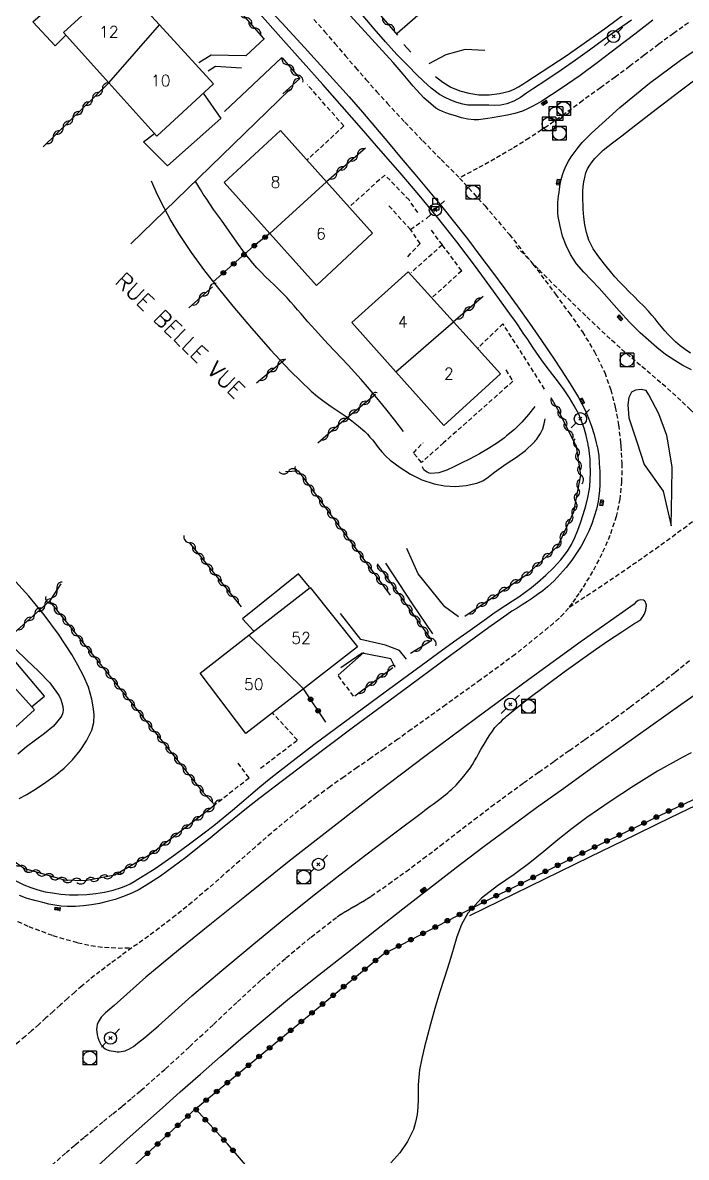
# Model space of a CAD drawing. Header units: millimetres. Extents: x 137000 to 138002, y 152999 to 154002.
# Drawn here: x 137432 to 137504.5, y 153592.9 to 153716.9 of the extents above; entities that cross this region are included whole.
import ezdxf
from ezdxf.enums import TextEntityAlignment as Align

# ---------------------------------------------------------------- set-up
doc = ezdxf.new("R2010")
doc.units = ezdxf.units.MM
doc.linetypes.add('DASHED', pattern=[0.75, 0.5, -0.25])
doc.layers.get('0').update_dxf_attribs({"linetype": 'CONTINUOUS'})
for name, color, linetype in [('W0001', 6, 'DASHED'), ('W0008', 7, 'CONTINUOUS'), ('W0014', 7, 'CONTINUOUS'), ('W0015', 2, 'CONTINUOUS'), ('W0017', 7, 'CONTINUOUS'), ('W0101', 7, 'CONTINUOUS'), ('W0104', 1, 'CONTINUOUS'), ('W0112', 1, 'DASHED'), ('W0211', 2, 'CONTINUOUS'), ('W0214', 2, 'CONTINUOUS'), ('W0300', 7, 'CONTINUOUS'), ('W0310', 3, 'CONTINUOUS'), ('W0323', 7, 'CONTINUOUS'), ('W0333', 7, 'CONTINUOUS'), ('W0401', 7, 'CONTINUOUS'), ('W0420', 7, 'CONTINUOUS'), ('W0438', 7, 'CONTINUOUS'), ('W0473', 7, 'CONTINUOUS'), ('W0989', 7, 'CONTINUOUS'), ('W0991', 7, 'CONTINUOUS'), ('W1102', 7, 'CONTINUOUS')]:
    doc.layers.add(name, color=color, linetype=linetype)
doc.styles.get("Standard").update_dxf_attribs({"font": 'romans.shx', "width": 0.85})

# ---------------------------------------------------------------- blocks, each defined once
blk = doc.blocks.new('T401')
for p, q in [((-0.3, 0.3), (0, 0.3)), ((-0.3, -0.25), (-0.3, 0.3)), ((-0.3, 0.15), (0, 0.15)), ((-0.3, 0), (0, 0)), ((0, 0.3), (0, -0.25)), ((-0.3, -0.15), (0, -0.15)), ((-0.3, -0.25), (-0.3, -0.3)), ((-0.3, -0.3), (0, -0.3)), ((0, -0.3), (0, -0.25))]:
    blk.add_line(p, q)
blk = doc.blocks.new('T473')
for p, q in [((-0.166667, 0.166667), (0.166667, -0.166667)), ((-0.166667, -0.166667), (0.166667, 0.166667)), ((0.500001, 0.500001), (1.000002, 1.000002)), ((-1.000002, -1.000002), (-0.500001, -0.500001))]:
    blk.add_line(p, q)
blk.add_ellipse((0, 0), major_axis=(0.471405, 0.471405), ratio=1, start_param=5.4977871438, end_param=11.780972451)
blk = doc.blocks.new('T420')
for p, q in [((0.75, 0.75), (-0.75, 0.75)), ((-0.75, 0.75), (-0.75, -0.75)), ((0.75, 0.75), (0.75, -0.75)), ((0.75, -0.75), (-0.75, -0.75))]:
    blk.add_line(p, q)
blk.add_ellipse((0, 0), major_axis=(-0.53, 0.53), ratio=1, start_param=3.926991, end_param=10.210176)
blk = doc.blocks.new('T438')
for p, q in [((-0.4, 0.2), (0.4, 0.2)), ((-0.4, -0.2), (-0.4, 0.2)), ((0.15, 1.1), (-0.3, 1.1)), ((-0.3, 1.1), (-0.3, 0.5)), ((-0.3, 0.5), (0.15, 0.5)), ((0.3, 0.65), (0.3, 0.95)), ((0.4, 0.2), (0.4, -0.2))]:
    blk.add_line(p, q)
at = {"flags": 128}
for points in [[(-0.4, -0.2), (0.4, 0.2)], [(0.4, -0.2), (-0.4, -0.2)]]:
    blk.add_lwpolyline(points, dxfattribs=at)
for centre, major_axis, start_param, end_param in [((0.15, 0.95), (0.106, -0.106), 0.785398, 2.356194), ((0.15, 0.65), (0.106, 0.106), 3.926991, 5.497787)]:
    blk.add_ellipse(centre, major_axis=major_axis, ratio=1, start_param=start_param, end_param=end_param)
blk = doc.blocks.new('t310o')
at = {"color": 0, "linetype": 'Continuous'}
for centre, start, end in [((-0.5, 0.38), 216.8699, 323.1304), ((0.5, -0.37), 36.8699, 143.1303)]:
    blk.add_arc(centre, 0.625, start, end, dxfattribs=at)
blk = doc.blocks.new('t323o')
at = {"color": 0, "linetype": 'Continuous'}
for radius in [0.25, 0.15]:
    blk.add_circle((0, 0), radius, dxfattribs=at)

msp = doc.modelspace()

# ---------------------------------------------------------------- linework, layer by layer
at = {"layer": 'W0001'}
for points in [[(137463.8, 153717.31), (137464.94, 153716), (137466.08, 153714.68), (137467.2, 153713.36), (137468.34, 153712.04), (137469.48, 153710.73), (137470.63, 153709.43), (137471.8, 153708.14), (137473.73, 153706.06), (137475.7, 153704.01), (137477.69, 153701.98), (137479.71, 153699.98)], [(137504.71, 153716.94), (137503.08, 153715.78), (137501.48, 153714.59), (137499.89, 153713.38), (137498.31, 153712.18), (137496.71, 153710.99), (137495.1, 153709.82), (137493.17, 153708.42), (137491.25, 153707.02), (137489.3, 153705.64), (137487.32, 153704.32), (137485.46, 153703.17), (137483.57, 153702.06), (137481.65, 153701), (137479.71, 153699.98)], [(137479.71, 153699.95), (137482.49, 153696.91), (137485.16, 153693.77), (137487.73, 153690.55), (137490.2, 153687.25), (137491.68, 153685.21), (137493.13, 153683.14), (137494.46, 153680.97), (137495.57, 153678.68), (137496.23, 153676.81), (137496.73, 153674.9), (137497.08, 153672.96), (137497.31, 153671)], [(137508.38, 153671), (137507.54, 153671.93), (137506.69, 153672.84), (137505.82, 153673.73), (137504.95, 153674.62), (137503.89, 153675.63), (137502.81, 153676.62), (137501.7, 153677.58), (137500.59, 153678.53), (137499.47, 153679.47), (137498.35, 153680.42), (137497.25, 153681.38), (137496.17, 153682.37), (137493.5, 153684.89), (137490.87, 153687.45), (137488.28, 153690.04), (137485.72, 153692.68)], [(137491.71, 153653.05), (137494.88, 153655.13), (137498.01, 153657.25), (137501.11, 153659.42), (137504.17, 153661.64), (137505.68, 153662.79), (137507.16, 153663.98), (137508.61, 153665.18), (137510.06, 153666.4), (137511.52, 153667.61), (137513, 153668.79), (137514.52, 153669.93), (137516.08, 153671)], [(137497.31, 153671), (137497.31, 153670.91), (137497.32, 153670.82), (137497.33, 153670.73), (137497.33, 153670.64), (137497.43, 153668.72), (137497.42, 153666.79), (137497.23, 153664.85), (137496.83, 153662.95), (137496.14, 153660.87), (137495.27, 153658.86), (137494.25, 153656.93), (137493.11, 153655.07)], [(137493.11, 153655.07), (137492.75, 153654.53), (137492.37, 153653.99), (137492, 153653.46), (137491.61, 153652.93), (137491.11, 153652.34), (137490.56, 153651.8), (137489.99, 153651.29), (137489.4, 153650.8), (137485.77, 153647.86), (137482.01, 153645.07), (137478.21, 153642.36), (137474.42, 153639.64), (137472.96, 153638.58), (137471.49, 153637.55), (137470.01, 153636.52), (137468.53, 153635.49), (137467.06, 153634.46), (137465.59, 153633.41), (137464.14, 153632.35), (137462.71, 153631.25), (137460.91, 153629.81), (137459.15, 153628.33), (137457.41, 153626.83), (137455.68, 153625.3), (137453.96, 153623.78), (137452.22, 153622.26), (137450.47, 153620.77), (137448.68, 153619.32), (137447.51, 153618.4), (137446.31, 153617.51), (137445.11, 153616.63), (137443.89, 153615.77)], [(137434.6, 153591.5), (137436.7, 153593.38), (137437.71, 153594.25), (137438.73, 153595.1), (137439.76, 153595.95), (137440.79, 153596.79), (137441.82, 153597.64), (137442.85, 153598.48), (137443.88, 153599.33), (137444.89, 153600.19), (137447.58, 153602.55), (137450.21, 153604.97), (137452.82, 153607.41), (137455.43, 153609.86), (137458.06, 153612.29), (137460.74, 153614.67), (137463.49, 153616.96), (137466.33, 153619.16), (137466.78, 153619.47), (137467.24, 153619.76), (137467.7, 153620.04), (137468.18, 153620.31), (137468.65, 153620.58), (137469.12, 153620.85), (137469.59, 153621.13), (137470.05, 153621.43), (137471.97, 153622.76), (137473.87, 153624.13), (137475.74, 153625.53), (137477.6, 153626.95), (137479.45, 153628.38), (137481.31, 153629.81), (137483.17, 153631.22), (137485.05, 153632.61), (137486.71, 153633.81), (137488.37, 153635), (137490.04, 153636.19), (137491.71, 153637.37), (137493.39, 153638.55), (137495.05, 153639.73), (137496.72, 153640.93), (137498.37, 153642.14), (137500.02, 153643.38), (137501.66, 153644.66), (137503.28, 153645.94), (137504.9, 153647.23)], [(137409.07, 153638.28), (137411.86, 153635.45), (137414.69, 153632.65), (137417.55, 153629.88), (137420.44, 153627.14), (137422.15, 153625.48), (137423.86, 153623.78), (137425.65, 153622.15), (137427.6, 153620.73), (137430.05, 153619.31), (137432.62, 153618.11), (137435.27, 153617.12), (137437.98, 153616.34), (137439.43, 153616.03), (137440.9, 153615.84), (137442.39, 153615.76), (137443.87, 153615.8)], [(137443.89, 153615.77), (137442.72, 153614.92), (137441.56, 153614.07), (137440.41, 153613.2), (137439.27, 153612.3), (137438.46, 153611.63), (137437.66, 153610.94), (137436.86, 153610.24), (137436.08, 153609.53), (137435.3, 153608.82), (137434.51, 153608.11), (137433.73, 153607.4), (137432.94, 153606.7), (137432.24, 153606.1), (137431.53, 153605.5), (137430.83, 153604.9), (137430.12, 153604.3), (137429.42, 153603.7), (137428.72, 153603.1), (137428.03, 153602.48), (137427.35, 153601.86)]]:
    msp.add_lwpolyline(points, dxfattribs=at)
at = {"layer": 'W0008'}
for points in [[(137457.82, 153719.6), (137460.29, 153716.92), (137462.76, 153714.24), (137465.22, 153711.55), (137467.64, 153708.83), (137469.09, 153707.18), (137470.51, 153705.5), (137471.93, 153703.82), (137473.34, 153702.14), (137474.81, 153700.39), (137476.28, 153698.63), (137477.73, 153696.87), (137479.17, 153695.09), (137480.57, 153693.3), (137481.94, 153691.5), (137483.3, 153689.68), (137484.65, 153687.85), (137486.01, 153685.97), (137487.35, 153684.08), (137488.68, 153682.18), (137489.97, 153680.25), (137490.89, 153678.87), (137491.81, 153677.47), (137492.68, 153676.05), (137493.44, 153674.56), (137493.81, 153673.69), (137494.14, 153672.81), (137494.42, 153671.91), (137494.65, 153671)], [(137500.84, 153717.24), (137498.86, 153715.71), (137496.88, 153714.18), (137494.89, 153712.66), (137492.87, 153711.17), (137490.81, 153709.74), (137488.7, 153708.38), (137488.19, 153708.07), (137487.66, 153707.78), (137487.12, 153707.51), (137486.57, 153707.28), (137485.76, 153707.03), (137484.93, 153706.84), (137484.1, 153706.69), (137483.26, 153706.55), (137482.78, 153706.47), (137482.29, 153706.39), (137481.79, 153706.33), (137481.29, 153706.33), (137480.6, 153706.41), (137479.92, 153706.56), (137479.26, 153706.75), (137478.6, 153706.96), (137478.22, 153707.09), (137477.83, 153707.23), (137477.46, 153707.4), (137477.11, 153707.61), (137475.79, 153708.72), (137474.64, 153709.99), (137473.56, 153711.31), (137472.46, 153712.59), (137470.9, 153714.29), (137469.35, 153715.99), (137467.8, 153717.69)], [(137505.04, 153679), (137504.11, 153679.47), (137503.22, 153679.99), (137502.22, 153680.68), (137501.26, 153681.43), (137500.34, 153682.22), (137499.44, 153683.04), (137498.27, 153684.21), (137497.14, 153685.43), (137496.05, 153686.68), (137494.96, 153687.92), (137494.14, 153688.79), (137493.3, 153689.66), (137492.5, 153690.58), (137491.82, 153691.59), (137491.34, 153692.59), (137490.97, 153693.62), (137490.69, 153694.68), (137490.5, 153695.76), (137490.46, 153696.14), (137490.45, 153696.52), (137490.45, 153696.89), (137490.46, 153697.27), (137490.49, 153697.65), (137490.53, 153698.02), (137490.58, 153698.39), (137490.63, 153698.76), (137490.71, 153699.29), (137490.82, 153699.8), (137490.96, 153700.32), (137491.14, 153700.82), (137491.36, 153701.32), (137491.63, 153701.81), (137491.92, 153702.27), (137492.24, 153702.73), (137492.66, 153703.29), (137493.12, 153703.83), (137493.6, 153704.35), (137494.11, 153704.85), (137497.23, 153707.67), (137500.48, 153710.33), (137503.85, 153712.85), (137507.31, 153715.23)], [(137494.65, 153671), (137494.68, 153670.86), (137494.71, 153670.72), (137494.74, 153670.59), (137494.77, 153670.45), (137494.91, 153669.6), (137494.98, 153668.74), (137495.02, 153667.88), (137495.03, 153667.02), (137495.02, 153666.41), (137495, 153665.8), (137494.94, 153665.18), (137494.85, 153664.58), (137494.66, 153663.75), (137494.43, 153662.94), (137494.15, 153662.14), (137493.83, 153661.36), (137493.42, 153660.53), (137492.98, 153659.71), (137492.49, 153658.93), (137491.96, 153658.17), (137491.36, 153657.38), (137490.71, 153656.63), (137490.03, 153655.91), (137489.3, 153655.24), (137488.79, 153654.81), (137488.24, 153654.4), (137487.69, 153654.02), (137487.13, 153653.66), (137486.56, 153653.3), (137485.99, 153652.94), (137485.43, 153652.58), (137484.87, 153652.2), (137483.16, 153650.98), (137481.45, 153649.75), (137479.76, 153648.51), (137478.07, 153647.26)], [(137498.78, 153653.36), (137493.01, 153649.27), (137487.28, 153645.13), (137481.58, 153640.94), (137475.91, 153636.71), (137470.95, 153632.93), (137466.01, 153629.1), (137461.1, 153625.24), (137456.23, 153621.34), (137452.61, 153618.44), (137449, 153615.54), (137445.43, 153612.57), (137441.97, 153609.48), (137441.5, 153609.07), (137441, 153608.66), (137440.55, 153608.2), (137440.2, 153607.65), (137440.1, 153607.39), (137440.05, 153607.12), (137440.04, 153606.85), (137440.06, 153606.59), (137440.1, 153606.28), (137440.17, 153605.98), (137440.27, 153605.69), (137440.4, 153605.41), (137440.51, 153605.22), (137440.64, 153605.05), (137440.8, 153604.88), (137440.97, 153604.75), (137441.19, 153604.64), (137441.42, 153604.56), (137441.65, 153604.51), (137441.88, 153604.47), (137442.09, 153604.44), (137442.3, 153604.42), (137442.51, 153604.41), (137442.72, 153604.43), (137442.94, 153604.47), (137443.16, 153604.53), (137443.37, 153604.61), (137443.57, 153604.7), (137443.83, 153604.84), (137444.07, 153605), (137444.3, 153605.17), (137444.53, 153605.35), (137445.3, 153605.96), (137446.05, 153606.59), (137446.79, 153607.25), (137447.52, 153607.91), (137448.25, 153608.57), (137448.98, 153609.23), (137449.71, 153609.89), (137450.45, 153610.54), (137453.72, 153613.3), (137457.01, 153616.04), (137460.32, 153618.76), (137463.65, 153621.44), (137466.62, 153623.77), (137469.62, 153626.07), (137472.62, 153628.35), (137475.64, 153630.63), (137475.93, 153630.85), (137476.22, 153631.06), (137476.51, 153631.28), (137476.81, 153631.49), (137477.1, 153631.7), (137477.39, 153631.92), (137477.68, 153632.14), (137477.97, 153632.36), (137478.2, 153632.55), (137478.43, 153632.73), (137478.66, 153632.93), (137478.88, 153633.13), (137479.33, 153633.58), (137479.77, 153634.06), (137480.19, 153634.55), (137480.59, 153635.06), (137480.86, 153635.44), (137481.11, 153635.83), (137481.35, 153636.23), (137481.58, 153636.64), (137481.81, 153637.05), (137482.04, 153637.45), (137482.27, 153637.86), (137482.51, 153638.25), (137482.77, 153638.67), (137483.02, 153639.08), (137483.29, 153639.49), (137483.58, 153639.88), (137483.8, 153640.12), (137484.04, 153640.36), (137484.28, 153640.58), (137484.52, 153640.81), (137484.69, 153640.96), (137484.85, 153641.12), (137485.02, 153641.27), (137485.19, 153641.41), (137487.14, 153642.97), (137489.13, 153644.48), (137491.15, 153645.95), (137493.18, 153647.41), (137494.58, 153648.4), (137496, 153649.37), (137497.43, 153650.33), (137498.86, 153651.27)], [(137498.86, 153651.27), (137499.09, 153651.39), (137499.3, 153651.54), (137499.5, 153651.7), (137499.67, 153651.89), (137499.79, 153652.05), (137499.89, 153652.23), (137499.97, 153652.41), (137500.03, 153652.6), (137500.06, 153652.7), (137500.08, 153652.81), (137500.1, 153652.91), (137500.11, 153653.02), (137500.12, 153653.13), (137500.12, 153653.24), (137500.1, 153653.35), (137500.07, 153653.46), (137500.04, 153653.56), (137499.99, 153653.66), (137499.91, 153653.74), (137499.8, 153653.8), (137499.51, 153653.82), (137499.22, 153653.75), (137498.97, 153653.59), (137498.78, 153653.36)], [(137478.59, 153647.64), (137473.35, 153643.79), (137468.13, 153639.91), (137462.93, 153636), (137457.76, 153632.06), (137456.41, 153631.01), (137455.09, 153629.94), (137453.77, 153628.86), (137452.45, 153627.78), (137451.12, 153626.7), (137449.78, 153625.65), (137448.42, 153624.62), (137447.02, 153623.63), (137446.22, 153623.1), (137445.41, 153622.58), (137444.57, 153622.1), (137443.7, 153621.68), (137442.89, 153621.35), (137442.06, 153621.07), (137441.21, 153620.84), (137440.35, 153620.64), (137439.48, 153620.49), (137438.61, 153620.37), (137437.73, 153620.31), (137436.84, 153620.3), (137436.16, 153620.35), (137435.48, 153620.44), (137434.81, 153620.57), (137434.15, 153620.73), (137433.3, 153620.95), (137432.45, 153621.19), (137431.63, 153621.49)], [(137439.75, 153591.54), (137441.47, 153593.1), (137443.39, 153594.84), (137445.32, 153596.58), (137447.25, 153598.3), (137449.19, 153600.02), (137451.38, 153601.96), (137453.58, 153603.89), (137455.79, 153605.81), (137458.02, 153607.7), (137461.14, 153610.26), (137464.29, 153612.78), (137467.46, 153615.28), (137470.63, 153617.77), (137473.52, 153620.04), (137476.42, 153622.3), (137479.33, 153624.55), (137482.25, 153626.77), (137485.18, 153628.95), (137488.13, 153631.11), (137491.09, 153633.25), (137494.06, 153635.39), (137497.32, 153637.73), (137500.6, 153640.07), (137503.88, 153642.39), (137507.17, 153644.7)]]:
    msp.add_lwpolyline(points, dxfattribs=at)
at = {"layer": 'W0014'}
for points in [[(137493.73, 153671), (137493.54, 153671.8), (137493.32, 153672.6), (137493.05, 153673.38), (137492.73, 153674.14), (137492.25, 153675.05), (137491.71, 153675.94), (137491.14, 153676.79), (137490.53, 153677.62), (137489.91, 153678.43), (137489.29, 153679.25), (137488.68, 153680.07), (137488.08, 153680.9), (137487.75, 153681.4), (137487.42, 153681.9), (137487.08, 153682.4), (137486.75, 153682.89), (137486.42, 153683.39), (137486.08, 153683.89), (137485.74, 153684.38), (137485.4, 153684.87), (137483.43, 153687.59), (137481.44, 153690.3), (137479.4, 153692.97), (137477.33, 153695.61), (137475.29, 153698.09), (137473.21, 153700.52), (137471.11, 153702.94), (137469, 153705.36), (137466.88, 153707.78), (137464.75, 153710.2), (137462.61, 153712.6), (137460.47, 153715.01), (137457.59, 153718.23)], [(137498.49, 153717.24), (137496.95, 153716.16), (137495.42, 153715.06), (137493.9, 153713.95), (137492.37, 153712.85), (137490.82, 153711.77), (137489.26, 153710.71), (137487.68, 153709.68), (137487.02, 153709.24), (137486.35, 153708.78), (137485.65, 153708.38), (137484.89, 153708.07), (137484.23, 153707.94), (137483.56, 153707.9), (137482.89, 153707.91), (137482.23, 153707.92), (137481.69, 153707.92), (137481.15, 153707.91), (137480.6, 153707.94), (137480.07, 153708.03), (137479.4, 153708.22), (137478.75, 153708.46), (137478.12, 153708.76), (137477.52, 153709.11), (137476.6, 153709.78), (137475.75, 153710.54), (137474.95, 153711.33), (137474.16, 153712.14), (137472.87, 153713.48), (137471.61, 153714.86), (137470.37, 153716.26), (137469.16, 153717.68)], [(137431, 153623.2), (137432.08, 153622.66), (137432.84, 153622.36), (137433.62, 153622.11), (137434.41, 153621.92), (137435.21, 153621.78), (137436.15, 153621.65), (137437.09, 153621.58), (137438.04, 153621.57), (137438.99, 153621.61), (137439.95, 153621.72), (137440.91, 153621.88), (137441.86, 153622.1), (137442.78, 153622.39), (137443.25, 153622.57), (137443.7, 153622.79), (137444.13, 153623.03), (137444.56, 153623.28), (137446.44, 153624.46), (137448.26, 153625.72), (137450.04, 153627.03), (137451.8, 153628.36), (137452.84, 153629.17), (137453.86, 153629.99), (137454.88, 153630.83), (137455.88, 153631.68), (137456.88, 153632.53), (137457.89, 153633.37), (137458.9, 153634.21), (137459.93, 153635.03), (137463.78, 153638), (137467.67, 153640.91), (137471.59, 153643.79), (137475.51, 153646.67), (137477.28, 153647.96), (137479.06, 153649.25), (137480.85, 153650.53), (137482.64, 153651.81), (137483.34, 153652.29), (137484.05, 153652.77), (137484.77, 153653.24), (137485.48, 153653.71), (137486.19, 153654.18), (137486.89, 153654.68), (137487.58, 153655.19), (137488.24, 153655.74), (137489.12, 153656.52), (137489.98, 153657.33), (137490.78, 153658.2), (137491.5, 153659.15), (137491.94, 153659.88), (137492.31, 153660.66), (137492.63, 153661.45), (137492.92, 153662.25), (137493.23, 153663.17), (137493.5, 153664.1), (137493.72, 153665.04), (137493.9, 153665.99), (137493.93, 153666.23), (137493.95, 153666.48), (137493.97, 153666.72), (137493.99, 153666.97), (137493.99, 153667.21), (137494, 153667.46), (137494, 153667.7), (137494, 153667.95), (137493.99, 153668.57), (137493.97, 153669.2), (137493.92, 153669.82), (137493.83, 153670.44), (137493.81, 153670.58), (137493.78, 153670.72), (137493.75, 153670.86), (137493.73, 153671)]]:
    msp.add_lwpolyline(points, dxfattribs=at)
at = {"layer": 'W0015'}
for points in [[(137502.5, 153671), (137502.36, 153671.8), (137501.5, 153674.18), (137500.39, 153676.26), (137500.1, 153676.71), (137499.55, 153676.82), (137498.94, 153676.77), (137498.5, 153676.53), (137498.21, 153675.97), (137498.08, 153675.16), (137498.21, 153673.74), (137499.11, 153671)], [(137499.11, 153671), (137499.88, 153668.63), (137501.96, 153665.72), (137502.84, 153661.92)], [(137502.84, 153661.92), (137502.89, 153665.7), (137502.96, 153668.33), (137502.5, 153671)]]:
    msp.add_lwpolyline(points, dxfattribs=at)
at = {"layer": 'W0017'}
for points in [[(137472.9, 153715.8), (137478.22, 153720.46)], [(137458.39, 153715.22), (137456.36, 153713.31), (137452.55, 153713.41), (137451.21, 153712.54)], [(137482.47, 153713.92), (137480.33, 153714.02), (137478.19, 153713.44), (137476.35, 153712.46)], [(137460.3, 153713.15), (137454.02, 153707.23)], [(137452.23, 153711.69), (137453.04, 153712.2), (137455.86, 153712.02)], [(137479.59, 153651.99), (137478.09, 153653.07), (137475.18, 153656.66), (137473.96, 153659.43)], [(137471.6, 153657.85), (137474.53, 153653.4), (137476.75, 153650.11)], [(137473.92, 153647.34), (137473.13, 153648.3), (137471.6, 153648.87), (137468.91, 153649.5), (137466.7, 153652.35)], [(137472.67, 153646.43), (137472.2, 153647.38), (137469.08, 153648), (137466.72, 153646.4)]]:
    msp.add_lwpolyline(points, dxfattribs=at)
at = {"layer": 'W0101'}
for points in [[(137446.93, 153716.71), (137442.56, 153721.5), (137436.44, 153715.87), (137441.39, 153710.37)], [(137452.8, 153710.27), (137446.93, 153716.71)], [(137441.39, 153710.37), (137446.64, 153704.53), (137452.8, 153710.27)], [(137465.16, 153699.54), (137460.15, 153705.14), (137453.98, 153699.46), (137458.96, 153693.89)], [(137470.2, 153693.92), (137465.16, 153699.54)], [(137458.96, 153693.89), (137464.06, 153688.2), (137470.2, 153693.92)], [(137479.03, 153684.24), (137474.1, 153689.7), (137467.92, 153684.15), (137472.75, 153678.75)], [(137484.19, 153678.54), (137479.03, 153684.24)], [(137472.75, 153678.75), (137477.99, 153672.89), (137484.19, 153678.54)], [(137456.68, 153649.98), (137463.37, 153655.2), (137468.55, 153648.68)], [(137462.66, 153644.11), (137456.36, 153639.22), (137451.36, 153645.83), (137456.68, 153649.98)], [(137468.55, 153648.68), (137462.66, 153644.11)], [(137428.06, 153647.56), (137433.24, 153641.8), (137427.03, 153636.15)]]:
    msp.add_lwpolyline(points, dxfattribs=at)
at = {"layer": 'W0104'}
for points in [[(137436.69, 153715.6), (137435.5, 153714.4), (137433.07, 153717.05), (137439.42, 153722.58), (137441.31, 153720.36)], [(137451.69, 153709.24), (137453.62, 153706.48), (137447.79, 153701.29), (137445.18, 153703.9), (137446.37, 153704.84)], [(137463.31, 153655.21), (137462.11, 153656.68), (137455.98, 153651.75), (137457.22, 153650.41)], [(137432.94, 153642.14), (137434.36, 153643.31), (137429.65, 153648.86), (137428.06, 153647.56)]]:
    msp.add_lwpolyline(points, dxfattribs=at)
at = {"layer": 'W0112'}
for points in [[(137467.06, 153705.66), (137463.06, 153710.19)], [(137467.06, 153705.66), (137463.03, 153701.92)], [(137471.54, 153700.29), (137467.64, 153696.78)], [(137475.13, 153696.19), (137474.2, 153697.56), (137471.54, 153700.29)], [(137474.35, 153694.33), (137471.94, 153696.97)], [(137474.06, 153691.36), (137475.4, 153692.8), (137474.35, 153694.33), (137475.73, 153695.3)], [(137479.94, 153689.82), (137477.86, 153692.61), (137477.83, 153692.64), (137476.59, 153694.32)], [(137477.83, 153692.64), (137474.43, 153689.64)], [(137479.94, 153689.82), (137476.68, 153686.85)], [(137484.45, 153684.03), (137481.67, 153681.33)], [(137489, 153676.88), (137484.45, 153684.03)], [(137484.78, 153678.98), (137485.53, 153677.73), (137477.96, 153671)], [(137477.96, 153671), (137475.55, 153668.86), (137474.68, 153669.89), (137475.7, 153671)], [(137475.7, 153671), (137475.72, 153671.02)], [(137468.11, 153643.3), (137466.44, 153645.58)], [(137461.98, 153638.5), (137459.26, 153641.47)], [(137457.97, 153635.43), (137461.98, 153638.5)], [(137456.7, 153634.37), (137455.47, 153636.05)], [(137452.77, 153631.29), (137456.7, 153634.37)]]:
    msp.add_lwpolyline(points, dxfattribs=at)
at = {"layer": 'W0211'}
for points in [[(137473.59, 153672.23), (137472.64, 153673.49), (137471.66, 153674.72), (137470.66, 153675.94), (137469.64, 153677.14), (137468.95, 153677.94), (137468.24, 153678.72), (137467.52, 153679.5), (137466.79, 153680.27), (137466.06, 153681.04), (137465.34, 153681.81), (137464.62, 153682.58), (137463.91, 153683.37), (137463.52, 153683.8), (137463.14, 153684.24), (137462.76, 153684.68), (137462.39, 153685.12), (137462.01, 153685.56), (137461.63, 153686), (137461.24, 153686.43), (137460.85, 153686.86), (137460.39, 153687.34), (137459.92, 153687.81), (137459.44, 153688.27), (137458.96, 153688.73), (137458.48, 153689.19), (137458.01, 153689.66), (137457.55, 153690.14), (137457.11, 153690.64), (137456.2, 153691.78), (137455.35, 153692.96), (137454.53, 153694.15), (137453.69, 153695.34), (137453.26, 153695.93), (137452.83, 153696.53), (137452.41, 153697.13), (137452, 153697.74), (137451.7, 153698.21), (137451.4, 153698.69), (137451.11, 153699.17), (137450.83, 153699.66)], [(137487.95, 153674.98), (137487.26, 153674.1), (137486.51, 153673.26), (137485.71, 153672.47), (137484.85, 153671.75), (137484.61, 153671.55), (137484.36, 153671.36), (137484.1, 153671.18), (137483.85, 153671)], [(137483.85, 153671), (137482.88, 153670.37), (137481.88, 153669.79), (137480.86, 153669.25), (137479.82, 153668.75), (137479.07, 153668.38), (137478.3, 153668.01), (137477.46, 153667.73), (137476.58, 153667.66), (137476.37, 153667.7), (137476.16, 153667.78), (137475.98, 153667.9), (137475.82, 153668.05), (137475.76, 153668.12), (137475.72, 153668.2), (137475.68, 153668.28), (137475.67, 153668.37)], [(137431.18, 153648.44), (137432.41, 153647.24), (137433.71, 153646.05), (137434.93, 153644.77), (137435.94, 153643.32), (137436.12, 153642.95), (137436.26, 153642.57), (137436.35, 153642.17), (137436.38, 153641.76), (137436.36, 153641.56), (137436.31, 153641.36), (137436.23, 153641.17), (137436.13, 153640.99), (137435.33, 153640.02), (137434.36, 153639.21), (137433.35, 153638.49), (137432.37, 153637.76), (137431.44, 153636.97)], [(137469.23, 153648.07), (137466.44, 153645.58)], [(137505.01, 153637.12), (137504.02, 153636.6), (137501.34, 153635.08), (137498.72, 153633.46), (137496.15, 153631.77), (137493.62, 153630.02), (137492.02, 153628.83), (137490.46, 153627.59), (137488.93, 153626.32), (137487.38, 153625.06), (137485.66, 153623.8), (137483.85, 153622.57), (137482.11, 153621.21), (137480.63, 153619.58), (137479.91, 153618.32), (137479.41, 153616.97), (137479.02, 153615.59), (137478.61, 153614.25), (137478.05, 153612.55), (137477.52, 153610.85), (137477.02, 153609.14), (137476.54, 153607.42), (137476.21, 153606.18), (137475.88, 153604.94), (137475.59, 153603.68), (137475.34, 153602.42), (137475.24, 153601.62), (137475.19, 153600.8), (137475.18, 153599.99), (137475.17, 153599.18), (137475.14, 153598.36), (137475.06, 153597.54), (137474.91, 153596.72), (137474.66, 153595.93), (137474.01, 153594.59), (137473.17, 153593.37), (137472.2, 153592.27)]]:
    msp.add_lwpolyline(points, dxfattribs=at)
at = {"layer": 'W0214'}
for points in [[(137446.01, 153699.66), (137446.66, 153698.17), (137447.38, 153696.72), (137448.16, 153695.29), (137448.99, 153693.9), (137450.36, 153691.83), (137451.82, 153689.82), (137453.35, 153687.87), (137454.92, 153685.95), (137456.96, 153683.54), (137459.04, 153681.16), (137461.21, 153678.86), (137463.49, 153676.67), (137464.19, 153676.07), (137464.92, 153675.51), (137465.67, 153674.98), (137466.43, 153674.46), (137467.19, 153673.94), (137467.94, 153673.41), (137468.66, 153672.84), (137469.36, 153672.24), (137469.65, 153671.95), (137469.92, 153671.64), (137470.19, 153671.33), (137470.44, 153671)], [(137487.8, 153671), (137487.92, 153671.14), (137488.04, 153671.28), (137488.16, 153671.42), (137488.27, 153671.57), (137488.57, 153672.04), (137488.8, 153672.55), (137488.97, 153673.08), (137489.06, 153673.64)], [(137470.44, 153671), (137470.82, 153670.5), (137471.21, 153670.01), (137471.64, 153669.54), (137472.11, 153669.11), (137473.2, 153668.3), (137474.36, 153667.56), (137475.6, 153666.95), (137476.92, 153666.52), (137478.08, 153666.31), (137479.26, 153666.24), (137480.44, 153666.33), (137481.6, 153666.58), (137482.25, 153666.86), (137482.84, 153667.24), (137483.39, 153667.67), (137483.93, 153668.08), (137484.92, 153668.77), (137485.93, 153669.44), (137486.91, 153670.16), (137487.8, 153671)], [(137431.59, 153632.11), (137432.4, 153632.53), (137433.46, 153633.19), (137434.5, 153633.89), (137435.52, 153634.63), (137436.48, 153635.44), (137437.4, 153636.35), (137438.23, 153637.34), (137438.95, 153638.42), (137439.52, 153639.59), (137439.75, 153640.43), (137439.78, 153641.3), (137439.68, 153642.15), (137439.52, 153642.97), (137439.15, 153644.27), (137438.62, 153645.51), (137438, 153646.69), (137437.33, 153647.85), (137435.89, 153650.07), (137434.31, 153652.2), (137432.63, 153654.24), (137430.86, 153656.2)], [(137480.84, 153619.3), (137484.12, 153620.91), (137487.4, 153622.52), (137490.68, 153624.13), (137493.96, 153625.74), (137496.42, 153626.94), (137498.89, 153628.15), (137501.35, 153629.35), (137503.82, 153630.54), (137505.5, 153631.35)]]:
    msp.add_lwpolyline(points, dxfattribs=at)
at = {"layer": 'W0300'}
for points in [[(137477.08, 153711.07), (137477.89, 153710.43), (137478.77, 153709.91), (137479.72, 153709.5), (137480.71, 153709.23), (137481.83, 153709.07), (137482.96, 153709.07), (137484.07, 153709.21), (137485.17, 153709.46), (137485.68, 153709.66), (137486.16, 153709.93), (137486.62, 153710.23), (137487.07, 153710.52), (137491.35, 153713.33), (137495.55, 153716.27), (137499.67, 153719.32), (137503.69, 153722.5)], [(137461.15, 153709.63), (137443.79, 153692.77)]]:
    msp.add_lwpolyline(points, dxfattribs=at)
at = {"layer": 'W0310'}
for points in [[(137468.15, 153721.16), (137472.92, 153715.6)], [(137458.32, 153715.21), (137453.48, 153720.81)], [(137473.61, 153714.58), (137474.38, 153713.73)], [(137460.31, 153713.09), (137462.26, 153710.83), (137460.38, 153709.18)], [(137441.39, 153710.37), (137434.22, 153703.38)], [(137469.42, 153703.24), (137465.16, 153699.54)], [(137452.72, 153688.07), (137450.12, 153685.75)], [(137482.3, 153686.99), (137479.03, 153684.24)], [(137460.69, 153680.14), (137457.53, 153677.54)], [(137464.23, 153671), (137466.59, 153673.09), (137470.53, 153676.32)], [(137492.28, 153671), (137490.6, 153674.39), (137489.73, 153675.91)], [(137480.28, 153652.06), (137487.08, 153656.65), (137490.43, 153659.71), (137492.19, 153663.44), (137492.95, 153667.48), (137492.47, 153670.62), (137492.28, 153671)], [(137460.67, 153667.85), (137462.06, 153667.95), (137472.14, 153654.33)], [(137455.86, 153653.06), (137450.2, 153660.11)], [(137474.33, 153647.99), (137476.68, 153649.44), (137470.81, 153657.65)], [(137436.13, 153655.59), (137434.88, 153653.7)], [(137434.88, 153653.7), (137446.05, 153639.82), (137451.5, 153632.98), (137452.98, 153631.38), (137445.95, 153625.98), (137442.02, 153623.73), (137438.81, 153623.11), (137436.53, 153623.17), (137432.09, 153624.44), (137430.47, 153625.62), (137427.17, 153628.26), (137423.62, 153631.25), (137420.44, 153635.46), (137423.53, 153637.82)], [(137434.88, 153653.7), (137429.93, 153649.24)], [(137468.26, 153643.33), (137472.4, 153646.42)]]:
    msp.add_lwpolyline(points, dxfattribs=at)
at = {"layer": 'W0323'}
for points in [[(137458.96, 153693.89), (137457.17, 153692.47), (137452.77, 153688.6)], [(137450.86, 153598.16), (137471.35, 153615.09), (137482.39, 153620.82), (137494.95, 153627.05), (137503.63, 153631.25), (137514.93, 153636.45), (137526.75, 153642.62), (137543.25, 153650.53), (137560.54, 153659.83), (137564.09, 153660.77)], [(137465.1, 153640.45), (137462.66, 153644.11)], [(137450.86, 153598.16), (137440.02, 153588.14), (137429.59, 153578.23), (137419.62, 153568.65), (137416.07, 153565.61)], [(137468.11, 153579.26), (137467.46, 153579.97), (137460.28, 153587.42), (137454.33, 153594.35), (137450.86, 153598.16)]]:
    msp.add_lwpolyline(points, dxfattribs=at)
at = {"layer": 'W0333'}
msp.add_lwpolyline([(137504.94, 153680.82), (137504.36, 153681.2), (137503.82, 153681.62), (137503.3, 153682.06), (137502.89, 153682.45), (137502.51, 153682.85), (137502.14, 153683.26), (137501.78, 153683.69), (137501.43, 153684.12), (137501.08, 153684.55), (137500.72, 153684.97), (137500.35, 153685.39), (137499.84, 153685.94), (137499.31, 153686.47), (137498.78, 153687), (137498.25, 153687.53), (137497.72, 153688.07), (137497.2, 153688.61), (137496.69, 153689.17), (137496.21, 153689.74), (137495.55, 153690.54), (137494.91, 153691.36), (137494.32, 153692.23), (137493.84, 153693.16), (137493.57, 153693.99), (137493.39, 153694.84), (137493.29, 153695.69), (137493.23, 153696.55), (137493.21, 153697.04), (137493.19, 153697.54), (137493.18, 153698.04), (137493.19, 153698.54), (137493.23, 153699.04), (137493.29, 153699.54), (137493.39, 153700.03), (137493.52, 153700.52), (137493.7, 153700.95), (137493.93, 153701.36), (137494.2, 153701.73), (137494.5, 153702.09), (137495.41, 153703), (137496.41, 153703.82), (137497.44, 153704.59), (137498.45, 153705.36), (137501.19, 153707.5), (137503.95, 153709.6), (137506.73, 153711.67)], dxfattribs=at)
at = {"layer": 'W1102'}
for points in [[(137441.39, 153710.37), (137446.93, 153716.71)], [(137458.96, 153693.89), (137465.16, 153699.54)], [(137472.75, 153678.75), (137479.03, 153684.24)], [(137456.68, 153649.98), (137462.66, 153644.11)]]:
    msp.add_lwpolyline(points, dxfattribs=at)

# ---------------------------------------------------------------- block references
at = {"layer": 'W0310'}
for p, rotation in [((137456.36, 153717.48), 130.8398611755638), ((137457.34, 153716.34), 130.8398611755638), ((137471.94, 153716.74), 310.5945011153539), ((137460.95, 153712.35), 310.7033963371029), ((137461.5, 153710.17), 221.3670492602652), ((137461.93, 153711.21), 310.7033963371029), ((137440.67, 153709.66), 224.2847999545585), ((137439.59, 153708.62), 224.2847999545585), ((137437.45, 153706.52), 224.2847999545585), ((137438.52, 153707.57), 224.2847999545585), ((137436.37, 153705.47), 224.2847999545585), ((137435.3, 153704.43), 224.2847999545585), ((137467.43, 153701.51), 221.0244186590902), ((137468.56, 153702.49), 221.0244186590902), ((137466.3, 153700.52), 221.0244186590902), ((137451.24, 153686.75), 221.7799793754307), ((137452.36, 153687.75), 221.7799793754307), ((137481.33, 153686.17), 219.9842332942021), ((137480.18, 153685.21), 219.9842332942021), ((137459.84, 153679.45), 219.5304242567826), ((137458.68, 153678.49), 219.5304242567826), ((137469.95, 153675.85), 39.34236993047043), ((137468.79, 153674.9), 39.34236993047043), ((137490.24, 153675.01), 119.9881740152005), ((137466.48, 153672.99), 41.56360250259692), ((137467.63, 153673.95), 39.34236993047043), ((137490.95, 153673.69), 116.3518302279822), ((137465.35, 153672), 41.56360250259692), ((137491.62, 153672.34), 116.3518302279822), ((137492.49, 153670.47), 98.58866260807012), ((137492.72, 153668.99), 98.58866260807012), ((137461, 153667.88), 3.886719886917113), ((137462.32, 153667.59), 306.5100323091489), ((137492.94, 153667.51), 98.58866260807012), ((137463.21, 153666.39), 306.5100323091489), ((137492.68, 153666.03), 79.41806299666982), ((137464.1, 153665.18), 306.5100323091489), ((137492.4, 153664.56), 79.41806299666982), ((137465, 153663.98), 306.5100323091489), ((137492.04, 153663.11), 64.7100514981013), ((137465.89, 153662.77), 306.5100323091489), ((137491.39, 153661.76), 64.7100514981013), ((137466.78, 153661.57), 306.5100323091489), ((137490.75, 153660.4), 64.7100514981013), ((137450.22, 153660.08), 128.7920239638865), ((137467.67, 153660.36), 306.5100323091489), ((137451.16, 153658.91), 128.7920239638865), ((137468.57, 153659.15), 306.5100323091489), ((137488.77, 153658.2), 42.36787236938427), ((137489.88, 153659.21), 42.36787236938427), ((137452.1, 153657.74), 128.7920239638865), ((137469.46, 153657.95), 306.5100323091489), ((137470.35, 153656.74), 306.5100323091489), ((137471.31, 153656.95), 125.604989842097), ((137487.67, 153657.19), 42.36787236938427), ((137453.04, 153656.57), 128.7920239638865), ((137471.24, 153655.54), 306.5100323091489), ((137472.18, 153655.73), 125.604989842097), ((137486.49, 153656.26), 34.06596274917272), ((137435.71, 153654.95), 236.487401012723), ((137453.98, 153655.4), 128.7920239638865), ((137473.06, 153654.51), 125.604989842097), ((137484.01, 153654.58), 34.06596274917272), ((137485.25, 153655.42), 34.06596274917272), ((137434.39, 153653.26), 222.0473413465537), ((137435.1, 153653.43), 308.8345282347025), ((137454.92, 153654.23), 128.7920239638865), ((137473.93, 153653.29), 125.604989842097), ((137482.77, 153653.74), 34.06596274917272), ((137433.27, 153652.26), 222.0473413465537), ((137436.04, 153652.26), 308.8345282347025), ((137474.8, 153652.07), 125.604989842097), ((137481.52, 153652.9), 34.06596274917272), ((137432.16, 153651.25), 222.0473413465537), ((137436.98, 153651.09), 308.8345282347025), ((137475.68, 153650.85), 125.604989842097), ((137437.92, 153649.92), 308.8345282347025), ((137476.55, 153649.63), 125.604989842097), ((137438.86, 153648.75), 308.8345282347025), ((137475.6, 153648.78), 31.72264362043261), ((137439.8, 153647.59), 308.8345282347025), ((137440.74, 153646.42), 308.8345282347025), ((137471.87, 153646.02), 36.74569377356907), ((137441.68, 153645.25), 308.8345282347025), ((137470.67, 153645.12), 36.74569377356907), ((137442.62, 153644.08), 308.8345282347025), ((137469.46, 153644.22), 36.74569377356907), ((137443.56, 153642.91), 308.8345282347025), ((137444.5, 153641.74), 308.8345282347025), ((137445.44, 153640.58), 308.8345282347025), ((137446.38, 153639.41), 308.5441379435269), ((137447.32, 153638.23), 308.5441379435269), ((137448.25, 153637.06), 308.5441379435269), ((137449.19, 153635.89), 308.5441379435269), ((137450.12, 153634.71), 308.5441379435269), ((137451.06, 153633.54), 308.5441379435269), ((137452.03, 153632.4), 312.6426393516646), ((137452.9, 153631.31), 217.5098667623066), ((137451.71, 153630.4), 217.5098667623066), ((137449.33, 153628.57), 217.5098667623066), ((137450.52, 153629.49), 217.5098667623066), ((137448.14, 153627.66), 217.5098667623066), ((137446.95, 153626.75), 217.5098667623066), ((137431.65, 153624.76), 143.8462622989574), ((137444.44, 153625.11), 209.8155198934035), ((137445.74, 153625.86), 209.8155198934035), ((137433.01, 153624.17), 164.098887392174), ((137434.45, 153623.76), 164.098887392174), ((137443.14, 153624.37), 209.8155198934035), ((137435.89, 153623.35), 164.098887392174), ((137437.37, 153623.15), 178.5176768660968), ((137438.87, 153623.12), 190.8802307782335), ((137440.34, 153623.4), 190.8802307782335), ((137441.81, 153623.69), 190.8802307782335)]:
    msp.add_blockref('t310o', p, dxfattribs=dict(at, rotation=rotation))
at = {"layer": 'W0323'}
for p, rotation in [((137458.46, 153693.49), 218.409250924539), ((137457.28, 153692.56), 218.409250924539), ((137456.15, 153691.57), 221.3386718351049), ((137453.9, 153689.59), 221.3386718351049), ((137455.03, 153690.58), 221.3386718351049), ((137463.43, 153642.95), 123.6755988950415), ((137464.26, 153641.7), 123.6755988950415), ((137503.92, 153631.39), 24.68828741987198), ((137501.22, 153630.08), 25.86376545599973), ((137502.57, 153630.74), 25.86376545599973), ((137499.87, 153629.43), 25.86376545599973), ((137497.17, 153628.12), 25.86376545599973), ((137498.52, 153628.77), 25.86376545599973), ((137494.47, 153626.81), 26.36949072537636), ((137495.82, 153627.47), 25.86376545599973), ((137491.78, 153625.48), 26.36949072537636), ((137493.13, 153626.14), 26.36949072537636), ((137489.09, 153624.14), 26.36949072537636), ((137490.44, 153624.81), 26.36949072537636), ((137486.41, 153622.81), 26.36949072537636), ((137487.75, 153623.48), 26.36949072537636), ((137483.72, 153621.48), 26.36949072537636), ((137485.06, 153622.14), 26.36949072537636), ((137481.04, 153620.12), 27.42454707068294), ((137482.37, 153620.81), 27.42454707068294), ((137479.71, 153619.43), 27.42454707068294), ((137477.05, 153618.05), 27.42454707068294), ((137478.38, 153618.74), 27.42454707068294), ((137474.39, 153616.67), 27.42454707068294), ((137475.72, 153617.36), 27.42454707068294), ((137471.72, 153615.28), 27.42454707068294), ((137473.05, 153615.98), 27.42454707068294), ((137470.52, 153614.4), 39.55388810626194), ((137469.36, 153613.45), 39.55388810626194), ((137467.05, 153611.54), 39.55388810626194), ((137468.2, 153612.49), 39.55388810626194), ((137465.89, 153610.58), 39.55388810626194), ((137464.73, 153609.63), 39.55388810626194), ((137462.42, 153607.72), 39.55388810626194), ((137463.58, 153608.67), 39.55388810626194), ((137461.26, 153606.76), 39.55388810626194), ((137460.11, 153605.81), 39.55388810626194), ((137458.95, 153604.85), 39.55388810626194), ((137456.64, 153602.94), 39.55388810626194), ((137457.8, 153603.9), 39.55388810626194), ((137455.48, 153601.98), 39.55388810626194), ((137454.33, 153601.03), 39.55388810626194), ((137452.01, 153599.12), 39.55388810626194), ((137453.17, 153600.07), 39.55388810626194), ((137450.92, 153598.09), 132.3275074965556), ((137450.01, 153597.38), 222.7600644714052), ((137451.93, 153596.98), 132.3275074965556), ((137447.81, 153595.35), 222.7600644714052), ((137448.91, 153596.37), 222.7600644714052), ((137452.94, 153595.87), 132.3275074965556), ((137446.71, 153594.33), 222.7600644714052), ((137453.95, 153594.76), 132.3275074965556), ((137445.61, 153593.31), 222.7600644714052), ((137454.94, 153593.63), 130.6434884387348)]:
    msp.add_blockref('t323o', p, dxfattribs=dict(at, rotation=rotation))
at = {"layer": 'W0401'}
for p, rotation in [((137488.92, 153708.32), 121.8435160198914), ((137490.66, 153699.5), 348.6684993084427), ((137497.34, 153684.77), 42.25875286754973), ((137492.97, 153675.49), 207.7911877803685), ((137495.09, 153664.46), 168.6930539521944), ((137475.81, 153621.99), 307.9233490317374), ((137435.8, 153620.2), 81.99755843987097)]:
    msp.add_blockref('T401', p, dxfattribs=dict(at, rotation=rotation))
at = {"layer": 'W0420'}
for p in [(137490.23, 153706.99), (137491.07, 153707.55), (137489.48, 153705.87), (137490.61, 153704.86), (137481.16, 153698.4), (137498, 153680.06), (137487.23, 153642.18), (137462.67, 153623.51), (137439.29, 153603.72)]:
    msp.add_blockref('T420', p, dxfattribs=at)
at = {"layer": 'W0438'}
msp.add_blockref('T438', (137477.05, 153696.63), dxfattribs=at)
at = {"layer": 'W0473'}
for p in [(137496.54, 153715.44), (137477.07, 153696.48), (137492.91, 153673.64), (137485.27, 153642.42), (137464.28, 153624.91), (137441.56, 153605.91)]:
    msp.add_blockref('T473', p, dxfattribs=at)

# ---------------------------------------------------------------- texts
at = {"layer": 'W0989'}
msp.add_text('RUE BELLE VUE   ', height=1.75, rotation=315.9387, dxfattribs=at).set_placement((137450.46, 153681.5), align=Align.MIDDLE_CENTER)
at = {"layer": 'W0991'}
for s, p in [('12', (137441.38, 153715.94)), ('10', (137447.05, 153710.62)), ('8', (137459.59, 153699.52)), ('6', (137464.56, 153693.87)), ('4', (137473.51, 153684.23)), ('2', (137478.54, 153678.57)), ('52', (137462.39, 153649.66)), ('50', (137457.22, 153644.6))]:
    msp.add_text(s, height=1.25, dxfattribs=at).set_placement(p, align=Align.MIDDLE_CENTER)

doc.saveas('drawing.dxf')
